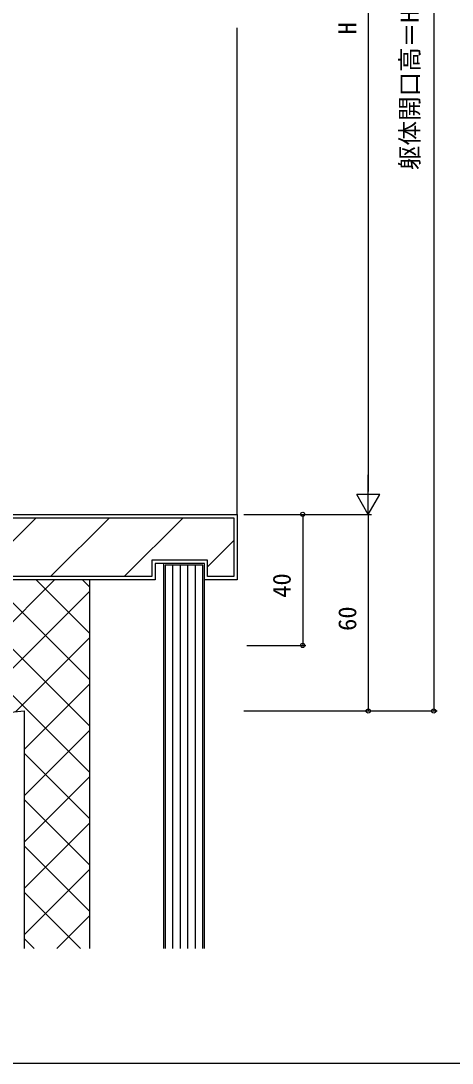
# Model space of a CAD drawing. Units: millimetres, scale not verified. Extents: x -437 to 438, y -344 to 341.
# Drawn here: x -208.2 to -76.6, y -343.7 to -25.5 of the extents above; entities that cross this region are included whole.
import ezdxf
from ezdxf.enums import TextEntityAlignment as Align

# ---------------------------------------------------------------- set-up
doc = ezdxf.new("R2010")
doc.units = ezdxf.units.MM
doc.header["$LTSCALE"] = 2
for name, color, linetype in [('0-5_YKK_D', 6, 'Continuous'), ('0-6_YKK_ZWAK', 7, 'Continuous'), ('0-7_YSS_K', 3, 'Continuous')]:
    doc.layers.add(name, color=color, linetype=linetype)
doc.styles.add('ＭＳ ゴシック', font='')
doc.styles.get('ＭＳ ゴシック').set_extended_font_data('MS Gothic')

msp = doc.modelspace()

# ---------------------------------------------------------------- linework, layer by layer
at = {"layer": '0-5_YKK_D'}
for p, q in [((-82.214, 193.8), (-82.214, -236.2)), ((-102.214, 116.8), (-102.214, -169.2)), ((-102.214, -176.2), (-102.214, -164.076)), ((-102.214, -176.2), (-105.714, -170.138)), ((-98.714, -170.138), (-105.714, -170.138)), ((-102.214, -176.2), (-98.714, -170.138)), ((-140.214, -176.2), (-101.214, -176.2)), ((-139.214, -176.2), (-121.214, -176.2)), ((-139.214, -176.2), (-101.214, -176.2)), ((-122.214, -176.2), (-122.214, -216.2)), ((-102.214, -176.2), (-102.214, -236.2)), ((-139.214, -216.2), (-121.214, -216.2)), ((-140.214, -236.2), (-81.214, -236.2)), ((-139.214, -236.2), (-101.214, -236.2))]:
    msp.add_line(p, q, dxfattribs=at)
for centre in [(-122.214, -176.2), (-122.214, -216.2), (-102.214, -236.2), (-82.214, -236.2)]:
    msp.add_circle(centre, 0.637, dxfattribs=at)
at = {"layer": '0-6_YKK_ZWAK'}
msp.add_lwpolyline([(-436.8, -343.7), (438.2, -343.7), (438.2, 306.3)], dxfattribs=at)
at = {"layer": '0-7_YSS_K'}
for p, q in [((-142.214, -176.2), (-142.214, -27.701)), ((-221.586, -195.2), (-203.586, -177.2)), ((-199.135, -195.2), (-181.135, -177.2)), ((-176.684, -195.2), (-158.684, -177.2)), ((-151.214, -192.18), (-143.214, -184.18)), ((-161.914, -191.7), (-161.914, -308.7)), ((-159.614, -191.7), (-159.614, -308.7)), ((-157.314, -191.7), (-157.314, -308.7)), ((-155.014, -191.7), (-155.014, -308.7)), ((-187.214, -254.945), (-245.959, -196.2)), ((-241.323, -239.611), (-197.913, -196.2)), ((-187.214, -240.803), (-231.817, -196.2)), ((-187.214, -226.661), (-217.675, -196.2)), ((-187.214, -212.519), (-203.533, -196.2)), ((-187.214, -198.377), (-189.391, -196.2)), ((-187.214, -308.7), (-187.214, -196.2)), ((-225.61, -238.04), (-187.214, -199.644)), ((-209.897, -236.468), (-187.214, -213.786)), ((-207.214, -247.928), (-187.214, -227.928)), ((-207.214, -262.07), (-187.214, -242.07)), ((-187.214, -269.087), (-207.214, -249.087)), ((-207.214, -276.212), (-187.214, -256.212)), ((-187.214, -283.23), (-207.214, -263.23)), ((-207.214, -290.354), (-187.214, -270.354)), ((-187.214, -297.372), (-207.214, -277.372)), ((-207.214, -304.496), (-187.214, -284.496)), ((-190.028, -308.7), (-207.214, -291.514)), ((-197.275, -308.7), (-187.214, -298.639)), ((-204.17, -308.7), (-207.214, -305.656))]:
    msp.add_line(p, q, dxfattribs=at)
for points in [[(-257.214, -196.2), (-257.214, -179.2), (-242.214, -179.2), (-242.214, -176.2), (-142.214, -176.2), (-142.214, -196.2), (-152.214, -196.2), (-152.214, -191.2), (-167.214, -191.2), (-167.214, -196.2)], [(-256.214, -195.2), (-256.214, -180.2), (-241.214, -180.2), (-241.214, -177.2), (-143.214, -177.2), (-143.214, -195.2), (-151.214, -195.2), (-151.214, -190.2), (-168.214, -190.2), (-168.214, -195.2)]]:
    msp.add_lwpolyline(points, close=True, dxfattribs=at)
for points in [[(-152.214, -308.7), (-152.214, -191.2), (-164.714, -191.2), (-164.714, -308.7)], [(-152.714, -308.7), (-152.714, -191.7), (-164.214, -191.7), (-164.214, -308.7)], [(-357.214, -308.7), (-357.214, -251.2), (-207.214, -236.2), (-207.214, -308.7)]]:
    msp.add_lwpolyline(points, dxfattribs=at)

# ---------------------------------------------------------------- texts
at = {"layer": '0-5_YKK_D', "style": 'ＭＳ ゴシック'}
for s, p in [('躯体開口高＝H＋130', (-85.194, -71.122)), ('H', (-104.214, -29.694)), ('40', (-124.214, -201.655)), ('60', (-104.214, -211.761))]:
    msp.add_text(s, height=5.499, rotation=90, dxfattribs=at).set_placement(p, align=Align.BOTTOM_LEFT)

doc.saveas('drawing.dxf')
